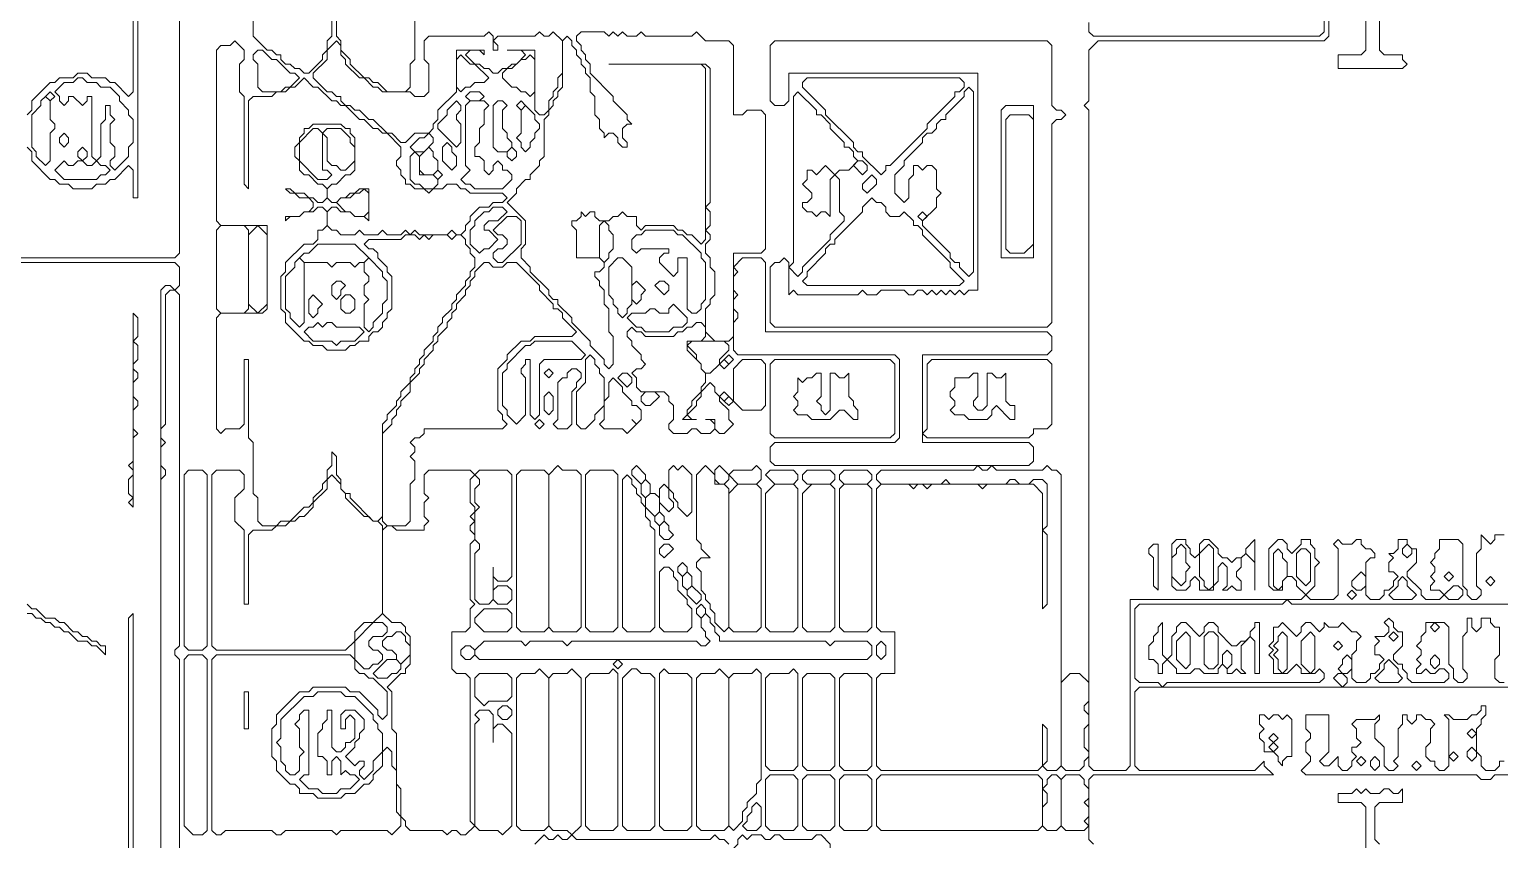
# Model space of a CAD drawing. Extents: x 4 to 2473, y 19 to 1752.
# Drawn here: x 1626.5 to 1945, y 920 to 1095.5 of the extents above; entities that cross this region are included whole.
import ezdxf

# ---------------------------------------------------------------- set-up
doc = ezdxf.new("R2010")
doc.units = 0
doc.layers.add('TRACE_CURVE', color=3, linetype='Continuous', lineweight=0)
doc.layers.add('TRACE_TEXT_SYMBOL', color=6, linetype='Continuous', lineweight=0)

msp = doc.modelspace()

# ---------------------------------------------------------------- linework, layer by layer
at = {"layer": 'TRACE_CURVE', "color": 3}
for points in [[(1904, 985), (1902, 985), (1902, 984), (1900, 982), (1899, 983), (1899, 984), (1898, 985), (1897, 985), (1895, 983), (1895, 975), (1896, 974), (1898, 974), (1898, 976), (1899, 977), (1900, 977), (1901, 976), (1901, 975), (1903, 973), (1902, 972), (1865, 972), (1865, 936), (1864, 935), (1857, 935), (1856, 936), (1856, 1078), (1855, 1079), (1856, 1080), (1856, 1091), (1858, 1093), (1907, 1093), (1908, 1094), (1908, 1329)], [(1626, 1070), (1627, 1069), (1627, 1067), (1631, 1063), (1632, 1063), (1633, 1062), (1635, 1062), (1636, 1061), (1640, 1061), (1641, 1062), (1643, 1062), (1644, 1063), (1645, 1063), (1648, 1066), (1649, 1065), (1649, 1059), (1650, 1059), (1650, 1105)], [(1649, 1104), (1649, 1082), (1648, 1081), (1645, 1084), (1644, 1084), (1643, 1085), (1640, 1085), (1639, 1086), (1637, 1086), (1636, 1085), (1633, 1085), (1632, 1084), (1631, 1084), (1627, 1080), (1627, 1078), (1626, 1077)], [(1907, 1104), (1907, 1095), (1906, 1094), (1857, 1094), (1856, 1095), (1856, 1097)], [(1659, 1101), (1659, 1047), (1658, 1046), (1592, 1046)], [(1692, 1098), (1692, 1094), (1691, 1093), (1691, 1091), (1690, 1090), (1690, 1089), (1687, 1086), (1686, 1086), (1685, 1087), (1684, 1087), (1683, 1088), (1682, 1088), (1681, 1089), (1681, 1090), (1680, 1090), (1679, 1091), (1678, 1091), (1675, 1094), (1675, 1101)], [(1710, 1101), (1710, 1089), (1709, 1088), (1709, 1083), (1708, 1082), (1704, 1082), (1702, 1084), (1701, 1084), (1700, 1085), (1699, 1085), (1696, 1088), (1696, 1089), (1694, 1091), (1694, 1093), (1693, 1094), (1693, 1098)], [(1670, 1092), (1671, 1093), (1673, 1091), (1673, 1089), (1672, 1088), (1672, 1082), (1673, 1081), (1673, 1062), (1674, 1061), (1674, 1080), (1675, 1081), (1679, 1081), (1680, 1082), (1682, 1082), (1683, 1083), (1684, 1083), (1686, 1085), (1688, 1083), (1689, 1083), (1692, 1080), (1693, 1080), (1694, 1079), (1695, 1079), (1698, 1076), (1699, 1076), (1701, 1074), (1702, 1074), (1703, 1073), (1704, 1073), (1707, 1070), (1707, 1068), (1706, 1067), (1706, 1066), (1707, 1065), (1707, 1064), (1708, 1063), (1708, 1062), (1709, 1062), (1710, 1061), (1712, 1061), (1713, 1060), (1714, 1061), (1716, 1061), (1717, 1062), (1719, 1062), (1720, 1061), (1721, 1061), (1722, 1060), (1729, 1060), (1730, 1059), (1729, 1058), (1727, 1058), (1726, 1057), (1724, 1057), (1722, 1055), (1722, 1054), (1721, 1053), (1721, 1052), (1720, 1051), (1719, 1051), (1718, 1052), (1717, 1051), (1711, 1051), (1710, 1052)], [(1693, 1081), (1692, 1082), (1691, 1082), (1688, 1085), (1688, 1086), (1691, 1089), (1691, 1091), (1693, 1093), (1694, 1092), (1694, 1090), (1695, 1089), (1695, 1088), (1698, 1085), (1699, 1085), (1701, 1083), (1702, 1083), (1703, 1082), (1709, 1082), (1710, 1081), (1712, 1081), (1713, 1082), (1713, 1088), (1712, 1089), (1712, 1093), (1713, 1094), (1725, 1094)], [(1725, 1094), (1726, 1095), (1727, 1094), (1727, 1091), (1728, 1091), (1728, 1092), (1727, 1093), (1728, 1094), (1736, 1094), (1737, 1095), (1738, 1094), (1739, 1094), (1740, 1095), (1742, 1093), (1742, 1086), (1741, 1085), (1741, 1083), (1740, 1082), (1740, 1081), (1739, 1080), (1739, 1078), (1738, 1077), (1737, 1077), (1736, 1078), (1736, 1091), (1730, 1091), (1733, 1091), (1734, 1090), (1732, 1088), (1731, 1088), (1730, 1087), (1729, 1087), (1728, 1086), (1727, 1086), (1726, 1087), (1725, 1087), (1724, 1088), (1723, 1088), (1721, 1090), (1722, 1091), (1724, 1091), (1725, 1090), (1725, 1091), (1719, 1091), (1719, 1082), (1715, 1078), (1715, 1076), (1714, 1075), (1714, 1074), (1713, 1073), (1710, 1073), (1708, 1071), (1707, 1071), (1705, 1073), (1704, 1073), (1701, 1076), (1700, 1076), (1698, 1078), (1697, 1078), (1696, 1079), (1695, 1079), (1694, 1080), (1694, 1081), (1693, 1081)], [(1753, 1055), (1752, 1054), (1750, 1054), (1749, 1055), (1749, 1056), (1748, 1056), (1747, 1055), (1746, 1056), (1746, 1055), (1745, 1054), (1744, 1054), (1744, 1053), (1745, 1052), (1745, 1046), (1750, 1046), (1751, 1045), (1751, 1044), (1750, 1043), (1749, 1043), (1749, 1042), (1750, 1041), (1750, 1040), (1751, 1039), (1751, 1036), (1752, 1035), (1752, 1030), (1753, 1029), (1753, 1023), (1752, 1022), (1751, 1023), (1751, 1024), (1748, 1027), (1748, 1028), (1744, 1032), (1744, 1033), (1741, 1036), (1741, 1037), (1740, 1037), (1739, 1038), (1739, 1039), (1735, 1043), (1735, 1044), (1733, 1046), (1733, 1048), (1734, 1049), (1734, 1054), (1730, 1058), (1732, 1060), (1732, 1061), (1734, 1063), (1735, 1063), (1735, 1064), (1737, 1066), (1737, 1067), (1738, 1068), (1738, 1076), (1739, 1077), (1739, 1078), (1740, 1079), (1740, 1080), (1741, 1081), (1741, 1082), (1742, 1083), (1742, 1093)], [(1742, 1093), (1743, 1094), (1744, 1093), (1744, 1092), (1745, 1091), (1745, 1090), (1746, 1089), (1746, 1088), (1747, 1087), (1747, 1086), (1748, 1085), (1748, 1082), (1749, 1081), (1749, 1077), (1750, 1076), (1750, 1074), (1751, 1073), (1751, 1072), (1752, 1073), (1753, 1073), (1754, 1072), (1754, 1071), (1755, 1070), (1756, 1070), (1756, 1071), (1755, 1072), (1755, 1074), (1756, 1075), (1757, 1075), (1756, 1076), (1756, 1077), (1753, 1080), (1753, 1081), (1748, 1086), (1748, 1088), (1747, 1089), (1747, 1090), (1746, 1091), (1746, 1092), (1745, 1093), (1745, 1094)], [(1745, 1094), (1746, 1095), (1751, 1095), (1752, 1094), (1753, 1095), (1754, 1094), (1755, 1095), (1756, 1094), (1758, 1094), (1759, 1095), (1760, 1094), (1770, 1094), (1771, 1095), (1773, 1093), (1778, 1093), (1779, 1092), (1779, 1077), (1781, 1077), (1782, 1078), (1785, 1078), (1786, 1077), (1786, 1048), (1785, 1047), (1779, 1047), (1779, 1029), (1778, 1028), (1775, 1028), (1773, 1030), (1773, 1035), (1774, 1036), (1774, 1037), (1775, 1038), (1775, 1043), (1774, 1044), (1774, 1046), (1773, 1047), (1773, 1049), (1774, 1050), (1774, 1051), (1773, 1052), (1774, 1053), (1774, 1056), (1773, 1057), (1774, 1058), (1774, 1087), (1773, 1088), (1752, 1088), (1772, 1088), (1773, 1087), (1773, 1050), (1772, 1049), (1770, 1051), (1769, 1051), (1768, 1052), (1767, 1052), (1766, 1053), (1760, 1053), (1759, 1052), (1758, 1053), (1758, 1055), (1756, 1055), (1755, 1056), (1754, 1055), (1753, 1055)], [(1683, 989), (1681, 989), (1680, 988), (1677, 988), (1676, 989), (1676, 994), (1675, 995), (1675, 1006), (1674, 1007), (1674, 1024), (1673, 1024), (1673, 1010), (1672, 1009), (1669, 1009), (1668, 1008), (1667, 1009), (1667, 1033), (1668, 1034), (1677, 1034), (1678, 1035), (1678, 1053), (1668, 1053), (1667, 1054), (1667, 1091), (1668, 1092), (1670, 1092)], [(1710, 1052), (1709, 1051), (1708, 1052), (1707, 1051), (1704, 1051), (1703, 1052), (1702, 1051), (1699, 1051), (1698, 1052), (1697, 1051), (1694, 1051), (1693, 1052), (1692, 1052), (1691, 1053), (1691, 1056), (1692, 1057), (1693, 1057), (1694, 1056), (1696, 1056), (1697, 1055), (1699, 1055), (1700, 1054), (1700, 1061), (1698, 1061), (1697, 1060), (1696, 1060), (1695, 1059), (1694, 1059), (1693, 1058), (1692, 1058), (1691, 1059), (1691, 1061), (1692, 1062), (1693, 1062), (1695, 1064), (1696, 1064), (1697, 1065), (1697, 1072), (1696, 1073), (1696, 1074), (1695, 1074), (1694, 1075), (1688, 1075), (1687, 1074), (1686, 1074), (1686, 1073), (1685, 1072), (1685, 1071), (1684, 1070), (1684, 1068), (1685, 1067), (1685, 1065), (1686, 1064), (1687, 1064), (1689, 1062), (1690, 1062), (1691, 1061), (1691, 1059), (1690, 1058), (1689, 1058), (1688, 1059), (1687, 1059), (1686, 1060), (1684, 1060)], [(1684, 1060), (1683, 1061), (1682, 1061), (1683, 1060), (1684, 1060), (1685, 1059), (1687, 1059), (1688, 1058), (1688, 1057), (1687, 1056), (1686, 1056), (1685, 1055), (1682, 1055), (1682, 1054), (1683, 1055), (1685, 1055), (1686, 1056), (1688, 1056), (1689, 1057), (1690, 1057), (1691, 1056), (1691, 1053), (1690, 1052), (1689, 1052), (1689, 1050), (1688, 1049), (1686, 1049), (1682, 1045), (1682, 1043), (1681, 1042), (1681, 1035), (1682, 1034), (1682, 1032), (1686, 1028), (1687, 1028), (1688, 1027), (1690, 1027), (1691, 1026), (1695, 1026), (1696, 1027), (1697, 1027), (1698, 1028), (1700, 1028), (1700, 1029), (1701, 1030), (1702, 1030), (1703, 1031), (1703, 1032), (1704, 1033), (1704, 1034), (1705, 1035), (1705, 1042), (1704, 1043), (1704, 1044), (1702, 1046), (1702, 1047), (1701, 1048), (1700, 1048), (1699, 1049), (1700, 1050), (1707, 1050), (1708, 1051), (1710, 1051), (1711, 1050)], [(1711, 1050), (1712, 1051), (1713, 1050), (1714, 1051), (1717, 1051), (1718, 1050), (1719, 1051), (1720, 1051), (1721, 1050), (1721, 1049), (1722, 1048), (1722, 1047), (1723, 1046), (1723, 1044), (1722, 1043), (1722, 1042), (1721, 1041), (1721, 1040), (1719, 1038), (1719, 1037), (1718, 1036), (1718, 1035), (1716, 1033), (1716, 1032), (1715, 1031), (1715, 1030), (1714, 1029), (1714, 1028), (1712, 1026), (1712, 1025), (1711, 1024), (1711, 1023), (1710, 1022), (1710, 1021), (1709, 1020), (1709, 1019), (1707, 1017), (1707, 1016), (1706, 1015), (1706, 1014), (1704, 1012), (1704, 1011), (1703, 1010), (1703, 990), (1702, 989), (1701, 989), (1696, 994), (1696, 995), (1695, 995), (1694, 996), (1694, 998), (1693, 999), (1693, 1003), (1692, 1004), (1692, 1001), (1691, 1000), (1691, 998), (1690, 997), (1690, 996), (1688, 994), (1688, 993), (1687, 992), (1686, 992), (1683, 989)], [(1594, 1045), (1658, 1045), (1659, 1044), (1659, 1040), (1658, 1039), (1657, 1040), (1656, 1040), (1655, 1039), (1655, 864)], [(1725, 1045), (1726, 1045), (1727, 1044), (1729, 1044), (1730, 1045), (1732, 1045), (1737, 1040), (1737, 1039), (1740, 1036), (1740, 1035), (1741, 1035), (1742, 1034), (1742, 1033), (1745, 1030), (1744, 1029), (1736, 1029), (1735, 1028), (1733, 1028), (1730, 1025), (1730, 1024), (1728, 1022), (1728, 1013), (1729, 1012), (1729, 1011), (1730, 1010), (1729, 1009), (1712, 1009), (1712, 1008), (1711, 1007), (1710, 1007), (1709, 1006), (1710, 1005), (1710, 1004), (1709, 1003), (1710, 1002), (1710, 998), (1709, 997), (1709, 989), (1708, 988), (1704, 988), (1703, 989), (1703, 1008), (1705, 1010), (1705, 1011), (1706, 1012), (1706, 1013), (1707, 1014), (1707, 1015), (1709, 1017), (1709, 1019), (1711, 1021), (1711, 1022), (1712, 1023), (1712, 1024), (1714, 1026), (1714, 1027), (1715, 1028), (1715, 1029), (1717, 1031), (1717, 1032), (1718, 1033), (1718, 1034), (1719, 1035), (1719, 1036)], [(1719, 1036), (1721, 1038), (1721, 1039), (1722, 1040), (1722, 1041), (1723, 1042), (1723, 1043), (1725, 1045)], [(1770, 1031), (1771, 1032), (1772, 1032), (1773, 1031), (1773, 1029), (1772, 1028), (1769, 1028), (1769, 1026), (1772, 1023), (1772, 1022), (1773, 1021), (1773, 1019), (1772, 1018), (1772, 1017), (1770, 1015), (1770, 1014), (1769, 1013), (1769, 1012), (1768, 1011), (1771, 1011), (1770, 1011), (1769, 1012), (1771, 1014), (1771, 1015), (1772, 1016), (1772, 1017), (1774, 1019), (1775, 1018), (1775, 1017), (1776, 1016), (1776, 1015), (1778, 1013), (1778, 1011), (1779, 1010), (1777, 1008), (1776, 1008), (1775, 1009), (1775, 1011), (1773, 1011), (1774, 1011), (1775, 1010), (1775, 1009), (1774, 1008), (1772, 1008), (1771, 1009), (1770, 1009), (1769, 1008), (1766, 1008), (1765, 1009), (1765, 1010), (1766, 1011), (1766, 1014), (1765, 1015), (1765, 1016), (1764, 1017), (1759, 1017), (1758, 1018), (1758, 1020), (1757, 1021), (1758, 1022), (1759, 1022), (1760, 1023), (1759, 1024), (1759, 1025)], [(1759, 1025), (1757, 1027), (1757, 1028), (1756, 1029), (1756, 1030), (1757, 1031), (1758, 1030), (1759, 1030), (1760, 1029), (1766, 1029), (1767, 1030), (1768, 1030), (1769, 1031), (1770, 1031)], [(1931, 982), (1931, 981), (1930, 980), (1931, 979), (1931, 978), (1930, 977), (1931, 976), (1930, 975), (1930, 974), (1932, 974), (1933, 973), (1932, 972), (1929, 972), (1928, 973), (1928, 974), (1925, 977), (1925, 978), (1927, 980), (1927, 983), (1926, 983), (1925, 984), (1925, 985), (1923, 985), (1923, 983), (1922, 982), (1921, 982), (1922, 981), (1921, 980), (1921, 978), (1922, 978), (1923, 977), (1922, 976), (1922, 975), (1921, 974), (1920, 974), (1920, 973), (1919, 972), (1917, 972), (1916, 973), (1916, 980), (1917, 981), (1918, 981), (1918, 982), (1917, 983), (1916, 983), (1915, 984), (1915, 985), (1914, 985), (1913, 984), (1911, 984), (1910, 985), (1909, 984), (1910, 983), (1910, 973), (1909, 972), (1904, 972), (1903, 973), (1905, 975), (1905, 979), (1906, 980), (1905, 981), (1905, 983), (1904, 984), (1904, 985)], [(1946, 986), (1944, 986), (1944, 985), (1943, 984), (1941, 986), (1941, 983), (1940, 982), (1940, 975), (1941, 974), (1941, 973), (1940, 972), (1939, 972), (1938, 973), (1938, 974), (1937, 975), (1937, 984), (1936, 985), (1932, 985), (1932, 983), (1931, 982)], [(1898, 971), (1899, 972), (1900, 971), (2042, 971)], [(1626, 969), (1627, 969), (1628, 968), (1629, 968), (1630, 967), (1631, 967), (1632, 966), (1633, 966), (1634, 965), (1635, 965), (1637, 963), (1639, 963), (1640, 962), (1641, 962), (1643, 960), (1643, 962), (1642, 962), (1641, 963), (1640, 963), (1639, 964), (1638, 964), (1637, 965), (1636, 965), (1634, 967), (1633, 967), (1632, 968), (1630, 968), (1628, 970), (1627, 970), (1626, 971)], [(1649, 841), (1649, 969), (1648, 968), (1648, 841)], [(1916, 954), (1914, 954), (1913, 955), (1913, 960), (1914, 961), (1914, 963), (1915, 964), (1914, 965), (1913, 965), (1911, 967), (1910, 966), (1908, 966), (1907, 967), (1907, 966), (1906, 965), (1904, 967), (1903, 967), (1902, 966), (1902, 965), (1901, 964), (1898, 967), (1897, 966), (1896, 966), (1896, 963), (1895, 962), (1896, 961), (1895, 960), (1896, 959), (1896, 956), (1899, 956), (1901, 958), (1902, 957), (1902, 956), (1905, 956), (1906, 957), (1907, 956), (1907, 955), (1906, 954), (1873, 954), (1872, 953), (1871, 954), (1867, 954), (1866, 955), (1866, 970), (1867, 971), (1898, 971)], [(1939, 968), (1938, 968), (1938, 965), (1937, 964), (1937, 957), (1938, 956), (1938, 955), (1937, 954), (1936, 954), (1935, 955), (1935, 957), (1934, 958), (1934, 966), (1933, 967), (1929, 967), (1929, 965), (1928, 964), (1928, 963), (1927, 962), (1928, 961), (1928, 960), (1927, 959), (1928, 958), (1927, 957), (1927, 956), (1928, 956), (1929, 957), (1930, 956), (1931, 956), (1932, 957), (1933, 957), (1934, 956), (1934, 955), (1933, 954), (1926, 954), (1925, 955), (1925, 956), (1924, 957), (1924, 958), (1923, 958), (1922, 959), (1922, 960), (1924, 962), (1924, 965), (1923, 965), (1922, 966), (1922, 967), (1921, 968), (1920, 967), (1921, 966), (1921, 965), (1920, 964), (1918, 964), (1919, 963), (1918, 962), (1918, 960), (1919, 960), (1920, 959), (1919, 958), (1919, 957), (1918, 956), (1917, 956), (1917, 955), (1916, 954)], [(1946, 954), (1945, 954), (1944, 955), (1944, 959), (1945, 960), (1945, 966), (1944, 966), (1943, 967), (1943, 968), (1941, 968), (1941, 966), (1940, 965), (1939, 966), (1939, 968)], [(1857, 919), (1856, 920), (1856, 933), (1857, 934), (1896, 934), (1894, 936), (1894, 937), (1892, 935), (1867, 935), (1866, 936), (1866, 952), (1867, 953), (2044, 953), (2044, 954), (2045, 955), (2045, 956), (2044, 957), (2044, 960), (2045, 961)], [(1693, 930), (1690, 930), (1689, 931), (1687, 931), (1685, 933), (1686, 934), (1687, 934), (1687, 948), (1686, 948), (1685, 947), (1685, 946), (1684, 945), (1685, 944), (1685, 940), (1686, 939), (1685, 938), (1685, 935), (1684, 934), (1683, 934), (1682, 935), (1682, 936), (1681, 937), (1681, 940), (1680, 941), (1681, 942), (1681, 946), (1686, 951), (1688, 951)], [(1688, 951), (1689, 952), (1694, 952), (1695, 951), (1697, 951), (1701, 947), (1701, 946), (1702, 945), (1702, 944), (1703, 943), (1703, 939), (1701, 937), (1701, 935), (1699, 933), (1698, 934), (1698, 935), (1699, 936), (1699, 937), (1698, 937), (1697, 936), (1695, 938), (1697, 940), (1697, 941), (1698, 942), (1698, 943), (1699, 944), (1699, 946), (1697, 948), (1695, 948), (1694, 947), (1694, 944), (1695, 944), (1695, 946), (1696, 947), (1697, 946), (1697, 942), (1696, 941), (1695, 941), (1695, 940), (1694, 939), (1693, 939), (1692, 940), (1692, 948), (1691, 948), (1691, 946), (1690, 945), (1690, 944), (1689, 943), (1689, 938), (1690, 938), (1691, 937), (1691, 934), (1692, 934), (1692, 937), (1693, 938), (1694, 937), (1694, 934), (1695, 935), (1696, 934), (1697, 934), (1698, 933), (1696, 931), (1694, 931), (1693, 930)], [(1736, 919), (1738, 921), (1739, 920), (1740, 920), (1741, 921), (1742, 920), (1743, 920), (1744, 921), (1745, 920), (1774, 920), (1775, 921), (1776, 920), (1777, 920), (1778, 919)]]:
    msp.add_lwpolyline(points, dxfattribs=at)
for points in [[(1787, 1092), (1788, 1093), (1847, 1093), (1848, 1092), (1848, 1079), (1849, 1078), (1850, 1078), (1851, 1077), (1850, 1076), (1849, 1076), (1848, 1075), (1848, 1032), (1847, 1031), (1788, 1031), (1787, 1032), (1787, 1044), (1788, 1045), (1789, 1045), (1790, 1046), (1791, 1045), (1791, 1038), (1792, 1039), (1793, 1038), (1806, 1038), (1807, 1039), (1808, 1038), (1810, 1038), (1811, 1039), (1816, 1039), (1817, 1038), (1818, 1038), (1819, 1039), (1820, 1039), (1821, 1038), (1822, 1039), (1823, 1038), (1824, 1039), (1825, 1038), (1826, 1039), (1827, 1038), (1828, 1039), (1829, 1038), (1830, 1039), (1832, 1039), (1832, 1086), (1791, 1086), (1791, 1080), (1790, 1079), (1788, 1079), (1787, 1080)], [(1675, 1090), (1676, 1091), (1677, 1091), (1679, 1089), (1680, 1089), (1683, 1086), (1684, 1086), (1685, 1085), (1683, 1083), (1682, 1083), (1681, 1082), (1677, 1082), (1676, 1083), (1676, 1088), (1675, 1089)], [(1719, 1089), (1720, 1090), (1722, 1088), (1723, 1088), (1726, 1085), (1725, 1084), (1723, 1084), (1722, 1083), (1721, 1083), (1720, 1082), (1719, 1083)], [(1734, 1089), (1735, 1090), (1736, 1089), (1736, 1082), (1735, 1081), (1734, 1082), (1733, 1082), (1732, 1083), (1731, 1083), (1729, 1085), (1729, 1086), (1730, 1087), (1731, 1087), (1733, 1089)], [(1636, 1084), (1637, 1085), (1638, 1085), (1639, 1084), (1641, 1084), (1642, 1083), (1644, 1083), (1646, 1081), (1646, 1080), (1648, 1078), (1648, 1077), (1649, 1076), (1649, 1071), (1648, 1070), (1648, 1068), (1645, 1065), (1644, 1066), (1644, 1067), (1645, 1068), (1645, 1070), (1644, 1071), (1644, 1075), (1645, 1076), (1644, 1077), (1644, 1079), (1643, 1079), (1643, 1076), (1642, 1075), (1642, 1068), (1641, 1067), (1640, 1068), (1640, 1081), (1639, 1081), (1639, 1080), (1638, 1079), (1636, 1081), (1635, 1081), (1635, 1080), (1634, 1079), (1633, 1080), (1633, 1081), (1632, 1082), (1634, 1084)], [(1794, 1084), (1795, 1085), (1828, 1085), (1829, 1084), (1829, 1083), (1828, 1082), (1827, 1082), (1827, 1081), (1821, 1075), (1821, 1074), (1813, 1066), (1812, 1066), (1812, 1065), (1811, 1064), (1807, 1068), (1807, 1069), (1806, 1069), (1805, 1070), (1805, 1071), (1799, 1077), (1799, 1078), (1794, 1083)], [(1829, 1082), (1830, 1083), (1831, 1082), (1831, 1043), (1830, 1042), (1828, 1044), (1828, 1045), (1827, 1045), (1826, 1046), (1826, 1047), (1820, 1053), (1820, 1054), (1823, 1057), (1823, 1059), (1824, 1060), (1823, 1061), (1823, 1065), (1822, 1066), (1821, 1066), (1820, 1065), (1819, 1066), (1818, 1066), (1818, 1064), (1817, 1063), (1817, 1059), (1816, 1058), (1814, 1060), (1814, 1064), (1816, 1066), (1816, 1067), (1820, 1071), (1820, 1072), (1821, 1073), (1822, 1073), (1823, 1074), (1823, 1075), (1824, 1076), (1825, 1076), (1825, 1077), (1829, 1081)], [(1629, 1080), (1630, 1081), (1631, 1080), (1631, 1076), (1632, 1075), (1632, 1074), (1631, 1073), (1631, 1067), (1630, 1066), (1628, 1068), (1628, 1069), (1627, 1070), (1627, 1077), (1629, 1079)], [(1630, 1081), (1631, 1082), (1632, 1081), (1631, 1080)], [(1719, 1080), (1720, 1079), (1720, 1078), (1719, 1077), (1719, 1076), (1720, 1075), (1720, 1071), (1719, 1070), (1715, 1074), (1715, 1075), (1717, 1077), (1717, 1078)], [(1721, 1079), (1722, 1080), (1725, 1080), (1726, 1079), (1725, 1078), (1725, 1075), (1724, 1074), (1724, 1071), (1723, 1070), (1723, 1068), (1724, 1068), (1725, 1067), (1725, 1065), (1726, 1064), (1727, 1065), (1727, 1066), (1728, 1067), (1729, 1066), (1729, 1065), (1730, 1065), (1731, 1064), (1731, 1063), (1729, 1061), (1723, 1061), (1722, 1062), (1721, 1062), (1720, 1063), (1722, 1065), (1721, 1066)], [(1721, 1081), (1722, 1082), (1724, 1082), (1725, 1081), (1724, 1080), (1722, 1080)], [(1727, 1079), (1728, 1080), (1729, 1080), (1730, 1079), (1729, 1078), (1729, 1074), (1730, 1073), (1730, 1072), (1731, 1071), (1731, 1070), (1730, 1069), (1728, 1069), (1727, 1070)], [(1732, 1079), (1733, 1080), (1734, 1079), (1733, 1078)], [(1792, 1081), (1793, 1082), (1797, 1078), (1797, 1077), (1798, 1077), (1800, 1075), (1800, 1074), (1803, 1071), (1803, 1070), (1804, 1070), (1805, 1069), (1805, 1068), (1806, 1067), (1804, 1065), (1802, 1065), (1801, 1064), (1799, 1066), (1797, 1064), (1796, 1065), (1795, 1065), (1795, 1063), (1794, 1062), (1796, 1060), (1796, 1059), (1795, 1058), (1794, 1058), (1794, 1057), (1795, 1056), (1796, 1056), (1797, 1055), (1798, 1056), (1799, 1056), (1800, 1055), (1800, 1063), (1801, 1064), (1802, 1063), (1802, 1056), (1803, 1055), (1803, 1054), (1800, 1051), (1800, 1050), (1794, 1044), (1794, 1043), (1793, 1042), (1791, 1044), (1792, 1045)], [(1733, 1078), (1734, 1079), (1736, 1077), (1736, 1076), (1737, 1075), (1737, 1074), (1736, 1073), (1736, 1072), (1735, 1071), (1735, 1070), (1734, 1069), (1733, 1070), (1733, 1071), (1732, 1072), (1733, 1073)], [(1688, 1074), (1689, 1074), (1690, 1073), (1690, 1065), (1691, 1065), (1692, 1064), (1691, 1063), (1689, 1063), (1685, 1067), (1685, 1071)], [(1690, 1073), (1691, 1074), (1694, 1074), (1696, 1072), (1696, 1071), (1697, 1070), (1697, 1067), (1695, 1065), (1694, 1065), (1693, 1066), (1692, 1066), (1691, 1067), (1691, 1072)], [(1633, 1072), (1634, 1073), (1635, 1072), (1635, 1071), (1634, 1070), (1633, 1071)], [(1712, 1072), (1713, 1073), (1714, 1072), (1714, 1071), (1712, 1069), (1710, 1069), (1709, 1070), (1711, 1072)], [(1716, 1070), (1717, 1071), (1718, 1070), (1718, 1069), (1719, 1068), (1719, 1066), (1718, 1065), (1716, 1067)], [(1634, 1067), (1635, 1066), (1636, 1066), (1637, 1067), (1638, 1067), (1639, 1066), (1640, 1066), (1641, 1067), (1642, 1066), (1643, 1066), (1644, 1065), (1643, 1064), (1642, 1064), (1641, 1063), (1634, 1063), (1632, 1065)], [(1637, 1069), (1638, 1070), (1639, 1069), (1639, 1068), (1638, 1067), (1637, 1068)], [(1709, 1068), (1710, 1069), (1711, 1068), (1711, 1064), (1714, 1064), (1715, 1063), (1715, 1062), (1714, 1061), (1712, 1061), (1711, 1062), (1710, 1062), (1709, 1063)], [(1713, 1070), (1714, 1069), (1714, 1068), (1715, 1067), (1715, 1065), (1714, 1064), (1712, 1064), (1711, 1065), (1711, 1068)], [(1730, 1069), (1731, 1070), (1732, 1069), (1732, 1068), (1731, 1067), (1730, 1068)], [(1805, 1066), (1806, 1067), (1807, 1067), (1808, 1066), (1808, 1065), (1807, 1064)], [(1714, 1064), (1715, 1065), (1716, 1064), (1715, 1063)], [(1809, 1064), (1810, 1063), (1810, 1062), (1808, 1060), (1807, 1061), (1807, 1062)], [(1698, 1060), (1699, 1061), (1700, 1060), (1700, 1056), (1699, 1055), (1697, 1055), (1696, 1056), (1695, 1056), (1693, 1058), (1694, 1059), (1696, 1059), (1697, 1060)], [(1809, 1059), (1810, 1058), (1811, 1058), (1812, 1057), (1812, 1056), (1813, 1055), (1815, 1055), (1816, 1056), (1818, 1054), (1818, 1053), (1819, 1053), (1820, 1052), (1820, 1051), (1826, 1045), (1826, 1044), (1829, 1041), (1828, 1040), (1795, 1040), (1794, 1041), (1795, 1042), (1795, 1043), (1799, 1047), (1799, 1048), (1800, 1049), (1801, 1049), (1801, 1050), (1807, 1056), (1807, 1057)], [(1726, 1056), (1727, 1057), (1729, 1057), (1730, 1056), (1728, 1054), (1726, 1054), (1725, 1053), (1725, 1052), (1726, 1052), (1728, 1050), (1726, 1048), (1725, 1048), (1724, 1047), (1722, 1049), (1722, 1052), (1723, 1053), (1723, 1054), (1725, 1056)], [(1730, 1055), (1732, 1055), (1733, 1054), (1733, 1049), (1729, 1045), (1728, 1045), (1727, 1046), (1727, 1047), (1728, 1048), (1729, 1048), (1730, 1049), (1730, 1050), (1729, 1051), (1728, 1051), (1727, 1052)], [(1819, 1055), (1820, 1056), (1821, 1055), (1820, 1054)], [(1667, 1052), (1668, 1053), (1673, 1053), (1674, 1052), (1674, 1035), (1673, 1034), (1668, 1034), (1667, 1035)], [(1676, 1053), (1678, 1051), (1678, 1036), (1676, 1034), (1674, 1036), (1674, 1051)], [(1750, 1053), (1751, 1054), (1752, 1053), (1752, 1052), (1753, 1051), (1753, 1048), (1752, 1047), (1752, 1046), (1751, 1045), (1750, 1046)], [(1759, 1051), (1760, 1052), (1766, 1052), (1767, 1051), (1768, 1051), (1772, 1047), (1772, 1046), (1773, 1045), (1773, 1037), (1772, 1036), (1772, 1035), (1771, 1034), (1770, 1034), (1769, 1035), (1769, 1046), (1767, 1046), (1767, 1043), (1766, 1042), (1763, 1045), (1763, 1046), (1764, 1047), (1765, 1047), (1765, 1048), (1759, 1048), (1758, 1047), (1757, 1048), (1757, 1050), (1758, 1051)], [(1689, 1049), (1697, 1049), (1700, 1046), (1699, 1045), (1698, 1045), (1697, 1044), (1696, 1045), (1693, 1045), (1692, 1044), (1691, 1045), (1686, 1045), (1685, 1046), (1686, 1047), (1687, 1047)], [(1684, 1045), (1685, 1046), (1686, 1045), (1686, 1032), (1685, 1031), (1683, 1033), (1683, 1034), (1682, 1035), (1682, 1042), (1684, 1044)], [(1699, 1045), (1700, 1046), (1703, 1043), (1703, 1042), (1704, 1041), (1704, 1037), (1703, 1036), (1703, 1034), (1701, 1032), (1701, 1031), (1700, 1030), (1699, 1031), (1699, 1036), (1700, 1037), (1699, 1038), (1699, 1040), (1700, 1041), (1700, 1042), (1699, 1043)], [(1754, 1046), (1755, 1046), (1757, 1044), (1757, 1036), (1756, 1035), (1756, 1034), (1755, 1033), (1754, 1034), (1754, 1035), (1753, 1036), (1753, 1037), (1752, 1038), (1752, 1044)], [(1781, 1046), (1785, 1046), (1786, 1045), (1786, 1030), (1847, 1030), (1848, 1029), (1848, 1026), (1847, 1025), (1820, 1025), (1820, 1006), (1843, 1006), (1844, 1005), (1844, 1002), (1843, 1001), (1788, 1001), (1787, 1002), (1787, 1005), (1788, 1006), (1814, 1006), (1815, 1007), (1815, 1024), (1814, 1025), (1780, 1025), (1779, 1026), (1779, 1032), (1780, 1033), (1780, 1034), (1779, 1035), (1779, 1037), (1780, 1038), (1779, 1039), (1779, 1042), (1780, 1043), (1779, 1044)], [(1656, 1038), (1657, 1039), (1658, 1039), (1659, 1038), (1659, 962), (1658, 961), (1658, 960), (1659, 959), (1659, 866), (1658, 865), (1656, 865), (1655, 866), (1655, 998), (1656, 999), (1656, 1000), (1655, 1001), (1655, 1005), (1656, 1006), (1655, 1007), (1655, 1009), (1656, 1010)], [(1692, 1040), (1693, 1041), (1694, 1041), (1695, 1040), (1694, 1039), (1694, 1038), (1693, 1037), (1692, 1038)], [(1757, 1040), (1758, 1041), (1760, 1039), (1759, 1038), (1759, 1037), (1758, 1036), (1757, 1037)], [(1762, 1040), (1763, 1041), (1764, 1041), (1765, 1040), (1765, 1039), (1764, 1038)], [(1687, 1037), (1688, 1038), (1690, 1036), (1689, 1035), (1689, 1034), (1688, 1033), (1687, 1034)], [(1694, 1037), (1695, 1038), (1696, 1038), (1697, 1037), (1697, 1035), (1696, 1034), (1695, 1034), (1694, 1035)], [(1765, 1035), (1766, 1036), (1769, 1033), (1769, 1032), (1768, 1031), (1766, 1031), (1765, 1030), (1760, 1030), (1759, 1031), (1758, 1031), (1756, 1033), (1757, 1034), (1760, 1034), (1761, 1035), (1762, 1035), (1763, 1034), (1765, 1034)], [(1688, 1031), (1689, 1032), (1690, 1031), (1691, 1032), (1692, 1032), (1693, 1031), (1698, 1031), (1699, 1030), (1697, 1028), (1694, 1028), (1693, 1027), (1692, 1028), (1688, 1028), (1686, 1030), (1687, 1031)], [(1735, 1027), (1736, 1028), (1744, 1028), (1747, 1025), (1746, 1024), (1738, 1024), (1737, 1023), (1737, 1012), (1736, 1011), (1735, 1012), (1735, 1024), (1734, 1024), (1734, 1023), (1733, 1022), (1733, 1021), (1734, 1020), (1734, 1012), (1732, 1010), (1730, 1012), (1730, 1013), (1729, 1014), (1729, 1021), (1730, 1022), (1730, 1023), (1734, 1027)], [(1769, 1027), (1770, 1028), (1777, 1028), (1778, 1027), (1778, 1026), (1776, 1024), (1776, 1023), (1774, 1021), (1773, 1021), (1772, 1022), (1772, 1023), (1771, 1024), (1771, 1025)], [(1747, 1024), (1748, 1025), (1749, 1024), (1749, 1023), (1750, 1022), (1750, 1021), (1751, 1020), (1751, 1014), (1749, 1012), (1749, 1011), (1747, 1009), (1746, 1009), (1745, 1010), (1745, 1017), (1747, 1019)], [(1776, 1023), (1777, 1024), (1778, 1023), (1777, 1022)], [(1777, 1024), (1778, 1025), (1779, 1024), (1778, 1023)], [(1781, 1024), (1785, 1024), (1786, 1023), (1786, 1014), (1785, 1013), (1781, 1013), (1779, 1015), (1779, 1022)], [(1787, 1023), (1788, 1024), (1813, 1024), (1814, 1023), (1814, 1008), (1813, 1007), (1788, 1007), (1787, 1008)], [(1821, 1023), (1822, 1024), (1847, 1024), (1848, 1023), (1848, 1010), (1847, 1009), (1844, 1009), (1844, 1008), (1843, 1007), (1821, 1007), (1820, 1008), (1821, 1009)], [(1738, 1021), (1739, 1022), (1740, 1021), (1739, 1020)], [(1743, 1021), (1744, 1022), (1745, 1022), (1746, 1021), (1746, 1020), (1745, 1019), (1745, 1018), (1744, 1017), (1744, 1010), (1743, 1009), (1741, 1009), (1740, 1010), (1741, 1011), (1741, 1019), (1742, 1020), (1743, 1020)], [(1752, 1019), (1753, 1020), (1755, 1018), (1755, 1017), (1757, 1015), (1757, 1014), (1758, 1014), (1759, 1013), (1759, 1011), (1758, 1010), (1757, 1011), (1758, 1010), (1756, 1008), (1755, 1009), (1751, 1009), (1750, 1010), (1751, 1011), (1751, 1015), (1752, 1016)], [(1754, 1020), (1755, 1021), (1756, 1021), (1757, 1020), (1757, 1019), (1756, 1018)], [(1738, 1016), (1739, 1017), (1740, 1016), (1740, 1013), (1739, 1012), (1738, 1013)], [(1759, 1016), (1760, 1017), (1762, 1017), (1763, 1016), (1761, 1014), (1760, 1014), (1759, 1015)], [(1776, 1016), (1777, 1017), (1778, 1016), (1777, 1015)], [(1777, 1015), (1778, 1016), (1779, 1015), (1778, 1014)], [(1736, 1010), (1737, 1011), (1738, 1010), (1737, 1009)], [(1741, 1001), (1742, 1000), (1745, 1000), (1746, 999), (1746, 966), (1745, 965), (1740, 965), (1739, 966), (1739, 999)], [(1757, 1000), (1758, 1001), (1760, 999), (1760, 998), (1759, 997), (1757, 999)], [(1765, 1000), (1766, 1001), (1767, 1000), (1768, 1001), (1770, 999), (1770, 991), (1769, 990), (1767, 992), (1767, 993), (1766, 994), (1766, 995), (1765, 996)], [(1773, 1001), (1775, 999), (1775, 997), (1777, 997), (1778, 996), (1778, 966), (1777, 965), (1775, 967), (1775, 969), (1774, 970), (1774, 971), (1773, 972), (1773, 973), (1772, 974), (1772, 978), (1771, 979), (1771, 980), (1772, 981), (1774, 981), (1772, 983), (1772, 984), (1771, 985), (1771, 999)], [(1775, 1000), (1776, 1001), (1778, 999), (1778, 998), (1777, 997), (1776, 997), (1775, 998)], [(1783, 1000), (1784, 1001), (1785, 1000), (1785, 998), (1784, 997), (1780, 997), (1778, 999), (1779, 1000)], [(1831, 1000), (1832, 1001), (1833, 1000), (1834, 1000), (1835, 1001), (1836, 1000), (1846, 1000), (1847, 1001), (1848, 1000), (1849, 1000), (1850, 999), (1850, 936), (1849, 935), (1847, 935), (1846, 936), (1847, 937), (1847, 944), (1846, 945), (1846, 936), (1845, 935), (1811, 935), (1810, 936), (1810, 955), (1811, 956), (1814, 956), (1814, 965), (1811, 965), (1810, 966), (1810, 996), (1811, 997), (1817, 997), (1818, 996), (1819, 997), (1820, 997), (1821, 996), (1822, 997), (1832, 997), (1833, 996), (1834, 997), (1844, 997), (1846, 995), (1846, 970), (1847, 971), (1847, 986), (1846, 987), (1847, 988), (1847, 997), (1846, 998), (1844, 998), (1843, 997), (1841, 997), (1840, 998), (1839, 998), (1838, 997), (1826, 997), (1825, 998), (1824, 997), (1811, 997), (1810, 998), (1810, 999), (1811, 1000)], [(1660, 999), (1661, 1000), (1664, 1000), (1665, 999), (1665, 962), (1664, 961), (1661, 961), (1660, 962)], [(1666, 999), (1667, 1000), (1672, 1000), (1673, 999), (1673, 996), (1671, 994), (1671, 989), (1673, 987), (1673, 971), (1674, 971), (1674, 986), (1675, 987), (1679, 987), (1680, 988), (1682, 988), (1683, 989), (1684, 989), (1685, 990), (1686, 990), (1688, 992), (1688, 993), (1691, 996), (1691, 998), (1692, 999), (1694, 997), (1694, 996), (1695, 995), (1695, 994), (1699, 990), (1700, 990), (1701, 989), (1702, 989), (1703, 988), (1703, 969), (1701, 967), (1699, 967), (1697, 965), (1697, 963), (1695, 961), (1667, 961), (1666, 962)], [(1712, 999), (1713, 1000), (1722, 1000), (1723, 999), (1722, 998), (1722, 993), (1723, 992), (1723, 991), (1722, 990), (1723, 989), (1722, 988), (1722, 987), (1723, 986), (1723, 985), (1722, 984), (1722, 972), (1723, 971), (1722, 970), (1722, 966), (1721, 965), (1718, 965), (1718, 957), (1719, 956), (1721, 956), (1722, 955), (1722, 924), (1723, 923), (1721, 921), (1720, 921), (1719, 922), (1718, 922), (1717, 921), (1716, 922), (1709, 922), (1708, 923), (1708, 924), (1707, 925), (1707, 931), (1706, 932), (1706, 943), (1705, 944), (1705, 952), (1704, 953), (1707, 956), (1708, 956), (1708, 957), (1709, 958), (1709, 964), (1708, 965), (1708, 966), (1707, 967), (1705, 967), (1703, 969), (1703, 987), (1704, 988), (1705, 988), (1706, 987), (1712, 987), (1712, 988), (1713, 989), (1712, 990), (1712, 993), (1713, 994), (1712, 995)], [(1723, 999), (1724, 1000), (1730, 1000), (1731, 999), (1731, 977), (1730, 976), (1728, 976), (1727, 977), (1727, 979), (1727, 972), (1726, 971), (1724, 971), (1723, 972), (1723, 982), (1724, 983), (1724, 984), (1723, 985), (1723, 991), (1724, 992), (1723, 993), (1723, 996), (1724, 997), (1724, 998)], [(1732, 999), (1733, 1000), (1738, 1000), (1739, 999), (1739, 966), (1738, 965), (1733, 965), (1732, 966)], [(1747, 999), (1748, 1000), (1753, 1000), (1754, 999), (1754, 966), (1753, 965), (1748, 965), (1747, 966)], [(1755, 998), (1756, 999), (1757, 998), (1757, 997), (1758, 996), (1758, 995), (1759, 994), (1759, 993), (1760, 992), (1760, 990), (1761, 989), (1761, 988), (1762, 987), (1762, 966), (1761, 965), (1756, 965), (1755, 966)], [(1759, 997), (1760, 998), (1761, 997), (1761, 995), (1760, 994), (1759, 995)], [(1763, 996), (1764, 997), (1765, 996), (1765, 994), (1766, 993), (1766, 992), (1765, 991), (1763, 993)], [(1780, 997), (1784, 997), (1785, 996), (1785, 966), (1784, 965), (1779, 965), (1778, 966), (1778, 995)], [(1786, 999), (1787, 1000), (1792, 1000), (1793, 999), (1793, 998), (1792, 997), (1788, 997)], [(1788, 997), (1792, 997), (1793, 996), (1793, 966), (1792, 965), (1787, 965), (1786, 966), (1786, 995)], [(1794, 999), (1795, 1000), (1800, 1000), (1801, 999), (1801, 998), (1800, 997), (1795, 997), (1794, 998)], [(1796, 997), (1800, 997), (1801, 996), (1801, 966), (1800, 965), (1795, 965), (1794, 966), (1794, 995)], [(1802, 999), (1803, 1000), (1808, 1000), (1809, 999), (1809, 998), (1808, 997), (1803, 997), (1802, 998)], [(1802, 996), (1803, 997), (1808, 997), (1809, 996), (1809, 966), (1808, 965), (1803, 965), (1802, 966)], [(1760, 994), (1761, 995), (1762, 995), (1763, 994), (1763, 991), (1762, 990), (1760, 992)], [(1762, 990), (1763, 991), (1764, 990), (1764, 989), (1763, 988), (1762, 989)], [(1763, 988), (1764, 989), (1765, 988), (1765, 987), (1766, 986), (1765, 985), (1764, 985), (1763, 986)], [(1763, 983), (1764, 984), (1765, 984), (1766, 983), (1764, 981), (1763, 982)], [(1896, 982), (1897, 983), (1898, 982), (1898, 981), (1899, 980), (1899, 977), (1898, 976), (1898, 975), (1897, 974), (1896, 975)], [(1901, 982), (1902, 983), (1903, 983), (1904, 982), (1904, 976), (1903, 975), (1901, 977)], [(1924, 983), (1925, 984), (1926, 983), (1926, 982), (1925, 981), (1924, 982)], [(1763, 978), (1764, 979), (1765, 979), (1766, 978), (1766, 977), (1767, 976), (1767, 974), (1769, 972), (1769, 971), (1770, 970), (1770, 966), (1769, 965), (1764, 965), (1763, 966)], [(1767, 979), (1768, 980), (1769, 979), (1769, 978), (1768, 977), (1767, 978)], [(1768, 977), (1769, 978), (1770, 977), (1770, 975), (1769, 974), (1768, 975)], [(1915, 978), (1916, 977), (1916, 975), (1915, 974), (1914, 974), (1913, 975), (1913, 976)], [(1933, 977), (1934, 978), (1935, 977), (1934, 976)], [(1727, 974), (1728, 975), (1730, 975), (1731, 974), (1731, 972), (1730, 971), (1728, 971), (1727, 972)], [(1769, 974), (1770, 975), (1772, 973), (1772, 972), (1771, 971), (1769, 973)], [(1923, 976), (1924, 977), (1925, 976), (1925, 975), (1927, 973), (1926, 972), (1922, 972), (1921, 973), (1923, 975)], [(1935, 975), (1936, 975), (1937, 974), (1937, 973), (1936, 972), (1934, 972), (1933, 973)], [(1942, 976), (1943, 977), (1944, 976), (1943, 975)], [(1912, 973), (1913, 974), (1914, 973), (1913, 972)], [(1725, 970), (1730, 970), (1731, 969), (1731, 966), (1730, 965), (1725, 965), (1723, 967), (1723, 968)], [(1772, 968), (1773, 969), (1774, 968), (1774, 967), (1775, 966), (1775, 965), (1776, 964), (1776, 963), (1799, 963), (1800, 962), (1801, 963), (1808, 963), (1809, 962), (1809, 960), (1808, 959), (1724, 959), (1723, 960), (1723, 961), (1725, 963), (1733, 963), (1734, 962), (1735, 963), (1742, 963), (1743, 962), (1744, 963), (1771, 963), (1772, 962), (1773, 962), (1774, 963), (1773, 964), (1773, 965), (1772, 966)], [(1771, 970), (1772, 971), (1773, 970), (1773, 969), (1772, 968), (1771, 969)], [(1701, 967), (1703, 967), (1704, 966), (1704, 965), (1703, 964), (1701, 964), (1700, 963), (1700, 962), (1701, 961), (1702, 961), (1703, 960), (1703, 959), (1702, 958), (1701, 958), (1700, 957), (1699, 957), (1697, 959), (1697, 963)], [(1930, 966), (1931, 967), (1932, 966), (1931, 965)], [(1705, 964), (1706, 965), (1707, 965), (1708, 964), (1708, 963), (1709, 962), (1709, 960), (1707, 958), (1706, 959), (1706, 960), (1705, 961), (1704, 961), (1703, 962), (1703, 963), (1704, 964)], [(1720, 961), (1721, 962), (1722, 962), (1723, 961), (1723, 960), (1722, 959), (1721, 959), (1720, 960)], [(1810, 962), (1811, 963), (1812, 962), (1812, 960), (1811, 959), (1810, 960)], [(1897, 964), (1898, 965), (1899, 964), (1899, 957), (1898, 956), (1897, 957), (1897, 959), (1896, 960), (1897, 961), (1896, 962), (1897, 963)], [(1904, 965), (1905, 964), (1905, 957), (1904, 956), (1902, 958), (1902, 963)], [(1909, 962), (1910, 963), (1911, 962), (1910, 961)], [(1921, 964), (1922, 965), (1923, 964), (1922, 963)], [(1660, 959), (1661, 960), (1664, 960), (1665, 959), (1665, 922), (1664, 921), (1662, 921), (1660, 923)], [(1666, 959), (1667, 960), (1696, 960), (1697, 959), (1697, 957), (1698, 956), (1699, 956), (1700, 955), (1701, 955), (1704, 952), (1704, 947), (1703, 946), (1702, 947), (1702, 948), (1698, 952), (1696, 952), (1695, 953), (1688, 953), (1687, 952), (1685, 952), (1680, 947), (1680, 945), (1679, 944), (1679, 938), (1680, 937), (1680, 935), (1683, 932), (1684, 932), (1685, 931), (1685, 930), (1688, 930), (1689, 929), (1694, 929), (1695, 930), (1697, 930), (1699, 932), (1700, 932), (1701, 933), (1701, 934), (1703, 936), (1703, 939), (1704, 940), (1705, 939), (1705, 936), (1706, 935), (1706, 926), (1707, 925), (1707, 923), (1705, 921), (1704, 922), (1694, 922), (1693, 921), (1692, 922), (1682, 922), (1681, 921), (1680, 921), (1679, 922), (1669, 922), (1668, 921), (1667, 921), (1666, 922)], [(1704, 959), (1706, 959), (1707, 958), (1707, 957), (1706, 956), (1705, 956), (1704, 955), (1702, 955), (1701, 956)], [(1753, 958), (1754, 959), (1755, 958), (1754, 957)], [(1911, 959), (1912, 960), (1913, 959), (1913, 957), (1912, 956), (1911, 956), (1910, 957), (1911, 958)], [(1920, 958), (1921, 959), (1923, 957), (1923, 956), (1924, 955), (1923, 954), (1919, 954), (1918, 955), (1920, 957)], [(1930, 959), (1931, 960), (1932, 959), (1932, 958), (1931, 957), (1930, 958)], [(1723, 955), (1724, 956), (1730, 956), (1731, 955), (1731, 951), (1730, 950), (1726, 950), (1725, 949), (1723, 951)], [(1736, 956), (1737, 957), (1739, 955), (1739, 923), (1738, 922), (1733, 922), (1732, 923), (1732, 955), (1733, 956)], [(1743, 956), (1744, 957), (1746, 955), (1746, 923), (1744, 921), (1743, 922), (1740, 922), (1739, 923), (1739, 955), (1740, 956)], [(1752, 956), (1753, 957), (1754, 956), (1754, 923), (1753, 922), (1748, 922), (1747, 923), (1747, 955), (1748, 956)], [(1757, 957), (1758, 957), (1759, 956), (1761, 956), (1762, 955), (1762, 923), (1761, 922), (1756, 922), (1755, 923), (1755, 955)], [(1763, 956), (1764, 957), (1765, 956), (1769, 956), (1770, 955), (1770, 923), (1769, 922), (1764, 922), (1763, 923)], [(1775, 956), (1776, 957), (1778, 955), (1778, 923), (1777, 922), (1772, 922), (1771, 923), (1771, 955), (1772, 956)], [(1783, 956), (1784, 957), (1785, 956), (1785, 933), (1784, 932), (1784, 930), (1782, 928), (1782, 927), (1781, 926), (1781, 924), (1779, 922), (1778, 923), (1778, 955), (1779, 956)], [(1791, 956), (1792, 957), (1793, 956), (1793, 936), (1792, 935), (1787, 935), (1786, 936), (1786, 955), (1787, 956)], [(1794, 955), (1795, 956), (1800, 956), (1801, 955), (1801, 936), (1800, 935), (1795, 935), (1794, 936)], [(1802, 955), (1803, 956), (1808, 956), (1809, 955), (1809, 936), (1808, 935), (1803, 935), (1802, 936)], [(1852, 956), (1854, 956), (1856, 954), (1856, 950), (1855, 949), (1855, 948), (1856, 947), (1856, 945), (1855, 944), (1855, 940), (1856, 939), (1856, 938), (1855, 937), (1855, 936), (1854, 935), (1851, 935), (1850, 936), (1850, 954)], [(1909, 955), (1910, 956), (1911, 956), (1912, 955), (1912, 954), (1911, 953)], [(1723, 947), (1724, 948), (1726, 948), (1727, 947), (1727, 941), (1727, 944), (1728, 945), (1729, 945), (1731, 943), (1731, 923), (1729, 921), (1728, 922), (1724, 922), (1723, 923), (1723, 945), (1724, 946)], [(1728, 948), (1729, 949), (1730, 949), (1731, 948), (1731, 947), (1730, 946), (1729, 946), (1728, 947)], [(1786, 933), (1787, 934), (1792, 934), (1793, 933), (1793, 923), (1792, 922), (1787, 922), (1786, 923)], [(1794, 933), (1795, 934), (1800, 934), (1801, 933), (1801, 923), (1800, 922), (1795, 922), (1794, 923)], [(1802, 933), (1803, 934), (1808, 934), (1809, 933), (1809, 923), (1808, 922), (1803, 922), (1802, 923)], [(1810, 933), (1811, 934), (1845, 934), (1846, 933), (1846, 923), (1845, 922), (1811, 922), (1810, 923)], [(1847, 933), (1848, 934), (1849, 934), (1850, 933), (1850, 923), (1849, 922), (1847, 922), (1846, 923), (1846, 927), (1847, 928), (1847, 930), (1846, 931), (1847, 932)], [(1850, 933), (1851, 934), (1854, 934), (1855, 933), (1855, 932), (1856, 931), (1856, 929), (1855, 928), (1856, 927), (1856, 925), (1855, 924), (1856, 923), (1855, 922), (1851, 922), (1850, 923)], [(1783, 927), (1784, 928), (1785, 927), (1785, 923), (1784, 922), (1782, 922), (1781, 923), (1782, 924), (1782, 925), (1783, 926)], [(1780, 920), (1781, 921), (1782, 920), (1783, 921), (1785, 921), (1786, 920), (1787, 920), (1788, 921), (1789, 921), (1790, 920), (1796, 920), (1797, 921), (1798, 921), (1800, 919), (1800, 917), (1799, 916), (1779, 916), (1778, 917), (1780, 919)]]:
    msp.add_lwpolyline(points, close=True, dxfattribs=at)
at = {"layer": 'TRACE_TEXT_SYMBOL', "color": 6}
for points in [[(1916, 1100), (1916, 1091), (1915, 1090), (1910, 1090), (1910, 1087), (1924, 1087), (1925, 1088), (1924, 1089), (1924, 1090), (1920, 1090), (1919, 1091), (1919, 1100)], [(1903, 947), (1903, 944), (1904, 943), (1904, 942), (1903, 941), (1903, 939), (1904, 938), (1904, 937), (1902, 935), (1903, 934), (1940, 934), (1941, 933), (1943, 933), (1944, 934), (2014, 934)], [(1941, 949), (1941, 948), (1940, 947), (1939, 947), (1938, 946), (1935, 946), (1934, 947), (1933, 947), (1934, 946), (1934, 936), (1933, 935), (1932, 935), (1931, 936), (1931, 937), (1930, 937), (1929, 938), (1929, 940), (1930, 941), (1930, 944), (1931, 945), (1930, 946), (1929, 946), (1928, 947), (1927, 947), (1927, 946), (1926, 945), (1925, 946), (1925, 947), (1924, 947), (1924, 945), (1923, 944), (1923, 938), (1922, 937), (1923, 936), (1922, 935), (1921, 935), (1920, 936), (1920, 940), (1918, 942), (1918, 945), (1919, 946), (1919, 947), (1918, 946), (1914, 946), (1913, 945), (1914, 944), (1914, 942), (1915, 941), (1914, 940), (1913, 940), (1913, 939), (1914, 938), (1913, 937), (1913, 936), (1912, 935), (1911, 935), (1910, 936), (1910, 938), (1908, 936), (1907, 936), (1906, 937), (1908, 939), (1908, 947), (1903, 947)], [(1940, 939), (1940, 944), (1941, 945), (1941, 946), (1942, 947), (1942, 949), (1941, 949)], [(1946, 937), (1945, 937), (1945, 936), (1944, 935), (1942, 935), (1941, 936), (1941, 938), (1940, 939)], [(1919, 919), (1918, 920), (1918, 927), (1919, 928), (1924, 928), (1924, 931), (1923, 930), (1922, 930), (1921, 931), (1920, 931), (1919, 930), (1917, 930), (1916, 931), (1915, 930), (1914, 931), (1913, 930), (1910, 930), (1910, 928), (1915, 928), (1916, 927), (1916, 917)]]:
    msp.add_lwpolyline(points, dxfattribs=at)
for points in [[(1838, 1079), (1837, 1078), (1837, 1046), (1844, 1046), (1844, 1079)], [(1838, 1076), (1839, 1077), (1843, 1077), (1844, 1076), (1844, 1049), (1842, 1047), (1839, 1047), (1838, 1048)], [(1649, 1034), (1649, 1002), (1648, 1001), (1649, 1000), (1649, 999), (1648, 998), (1648, 995), (1649, 994), (1648, 993), (1649, 992), (1649, 1007), (1650, 1008), (1649, 1009), (1649, 1013), (1650, 1014), (1650, 1015), (1649, 1016), (1649, 1019), (1650, 1020), (1650, 1021), (1649, 1022), (1649, 1023), (1650, 1024), (1650, 1027), (1649, 1028), (1650, 1029), (1650, 1033)], [(1797, 1021), (1796, 1020), (1795, 1020), (1794, 1019), (1793, 1020), (1793, 1017), (1792, 1016), (1793, 1015), (1793, 1014), (1792, 1013), (1793, 1012), (1795, 1012), (1796, 1011), (1800, 1011), (1802, 1013), (1803, 1013), (1805, 1011), (1806, 1011), (1806, 1013), (1805, 1014), (1805, 1015), (1804, 1016), (1804, 1021), (1803, 1020), (1802, 1020), (1801, 1021), (1800, 1021), (1800, 1013), (1799, 1012), (1798, 1013), (1798, 1014), (1797, 1015), (1798, 1016), (1798, 1021)], [(1831, 1021), (1830, 1020), (1827, 1020), (1827, 1018), (1826, 1017), (1826, 1016), (1827, 1015), (1827, 1014), (1826, 1013), (1827, 1012), (1829, 1012), (1830, 1011), (1834, 1011), (1835, 1012), (1835, 1013), (1836, 1014), (1839, 1011), (1840, 1011), (1840, 1014), (1839, 1014), (1838, 1015), (1838, 1021), (1837, 1020), (1836, 1020), (1835, 1021), (1834, 1021), (1834, 1014), (1833, 1013), (1832, 1013), (1831, 1014), (1831, 1015), (1832, 1016), (1832, 1021)], [(1875, 985), (1874, 984), (1874, 975), (1875, 974), (1877, 974), (1878, 975), (1878, 976), (1879, 977), (1880, 976), (1880, 974), (1883, 974), (1883, 975), (1884, 976), (1884, 979), (1885, 980), (1886, 979), (1886, 975), (1885, 974), (1886, 974), (1887, 975), (1888, 974), (1889, 974), (1889, 976), (1888, 977), (1888, 978), (1889, 979), (1889, 981), (1890, 982), (1892, 980), (1892, 974), (1892, 985), (1890, 983), (1890, 982), (1889, 981), (1888, 981), (1887, 980), (1886, 981), (1885, 981), (1884, 982), (1884, 983), (1882, 985), (1881, 985), (1880, 984), (1880, 982), (1879, 981), (1878, 982), (1878, 983), (1877, 984), (1877, 985)], [(1870, 984), (1869, 983), (1869, 982), (1870, 981), (1870, 975), (1871, 974), (1871, 984)], [(1875, 983), (1876, 984), (1877, 983), (1877, 980), (1878, 979), (1877, 978), (1877, 976), (1876, 975), (1874, 977), (1874, 981), (1875, 982)], [(1882, 984), (1883, 983), (1883, 975), (1882, 974), (1881, 975), (1881, 976), (1880, 977), (1880, 982)], [(1872, 967), (1871, 966), (1871, 965), (1870, 964), (1870, 963), (1869, 962), (1869, 959), (1870, 959), (1871, 958), (1871, 956), (1872, 956), (1872, 958), (1873, 959), (1875, 957), (1875, 956), (1878, 956), (1879, 957), (1880, 957), (1881, 956), (1884, 956), (1884, 957), (1885, 958), (1886, 957), (1886, 956), (1887, 956), (1888, 957), (1889, 956), (1890, 956), (1889, 957), (1889, 962), (1891, 964), (1892, 963), (1892, 956), (1893, 956), (1893, 967), (1892, 967), (1892, 966), (1891, 965), (1891, 964), (1890, 963), (1889, 963), (1888, 962), (1887, 962), (1884, 965), (1884, 966), (1883, 967), (1882, 967), (1881, 966), (1881, 965), (1880, 964), (1877, 967), (1876, 967), (1875, 966), (1875, 965), (1874, 964), (1874, 960), (1873, 959), (1872, 960)], [(1877, 965), (1878, 964), (1878, 958), (1877, 957), (1875, 959), (1875, 963)], [(1881, 964), (1882, 965), (1883, 965), (1884, 964), (1884, 958), (1883, 957), (1882, 957), (1881, 958)], [(1885, 960), (1886, 961), (1887, 960), (1887, 958), (1886, 957), (1885, 958)], [(1673, 952), (1674, 952), (1674, 944), (1673, 944)], [(1893, 947), (1893, 945), (1894, 944), (1893, 943), (1893, 942), (1894, 941), (1894, 939), (1896, 939), (1897, 938), (1897, 937), (1898, 936), (1898, 937), (1899, 938), (1900, 938), (1900, 946), (1899, 947), (1898, 946), (1897, 947), (1896, 947), (1895, 946), (1894, 947)], [(1895, 942), (1896, 943), (1897, 942), (1896, 941)], [(1938, 943), (1939, 944), (1940, 943), (1939, 942)], [(1895, 940), (1896, 941), (1897, 940), (1896, 939)], [(1938, 939), (1939, 940), (1940, 939), (1940, 938), (1939, 937), (1938, 938)], [(1914, 937), (1915, 938), (1916, 937), (1915, 936)], [(1917, 937), (1918, 938), (1919, 937), (1919, 936), (1918, 935), (1917, 936)], [(1926, 936), (1927, 937), (1928, 936), (1927, 935)], [(1934, 938), (1935, 939), (1936, 938), (1935, 937)]]:
    msp.add_lwpolyline(points, close=True, dxfattribs=at)

doc.saveas('drawing.dxf')
